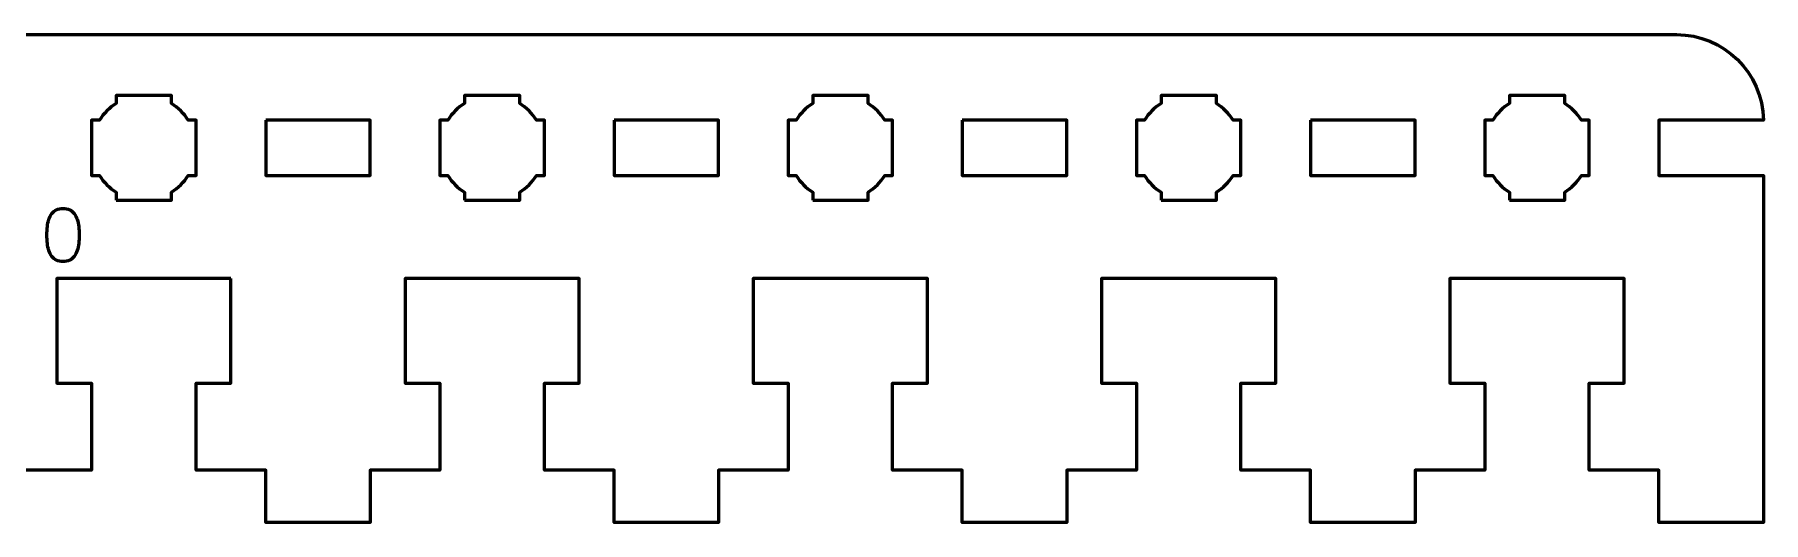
# Model space of a CAD drawing. Header units: centimetres. Extents: x -20.8 to -0.2, y -16.2 to -13.4.
# Drawn here: x -10.13 to -0.2, y -16.25 to -13.45 of the extents above; entities that cross this region are included whole.
import ezdxf

# ---------------------------------------------------------------- set-up
doc = ezdxf.new("R2010")
doc.units = ezdxf.units.CM
doc.header["$MEASUREMENT"] = 0
doc.layers.add('Layer 1', color=7, linetype='Continuous')

msp = doc.modelspace()

# ---------------------------------------------------------------- linework, layer by layer
at = {"layer": 'Layer 1', "lineweight": 53}
for points, knots in [([(-9, -14.85), (-9, -14.85), (-9, -15.44999), (-9, -15.44999), (-9, -15.44999), (-9, -15.44999), (-9.2, -15.45), (-9.2, -15.45), (-9.2, -15.45), (-9.2, -15.45), (-9.2, -15.95), (-9.2, -15.95), (-9.2, -15.95), (-9.2, -15.95), (-8.8, -15.95), (-8.8, -15.95), (-8.8, -15.95), (-8.8, -15.95), (-8.8, -16.25), (-8.8, -16.25), (-8.8, -16.25), (-8.8, -16.25), (-8.2, -16.25), (-8.2, -16.25), (-8.2, -16.25), (-8.2, -16.25), (-8.2, -15.95), (-8.2, -15.95), (-8.2, -15.95), (-8.2, -15.95), (-7.8, -15.95001), (-7.8, -15.95001), (-7.8, -15.95001), (-7.8, -15.95001), (-7.8, -15.45), (-7.8, -15.45), (-7.8, -15.45), (-7.8, -15.45), (-8, -15.44999), (-8, -15.44999), (-8, -15.44999), (-8, -15.44999), (-8, -14.85), (-8, -14.85), (-8, -14.85), (-7.61667, -14.85), (-7.38333, -14.85), (-7, -14.85), (-7, -14.85), (-7, -14.85), (-7, -15.44999), (-7, -15.44999), (-7, -15.44999), (-7, -15.44999), (-7.2, -15.45), (-7.2, -15.45), (-7.2, -15.45), (-7.2, -15.45), (-7.2, -15.95), (-7.2, -15.95), (-7.2, -15.95), (-7.2, -15.95), (-6.8, -15.95), (-6.8, -15.95), (-6.8, -15.95), (-6.8, -15.95), (-6.8, -16.25), (-6.8, -16.25), (-6.8, -16.25), (-6.8, -16.25), (-6.2, -16.25), (-6.2, -16.25), (-6.2, -16.25), (-6.2, -16.25), (-6.2, -15.95), (-6.2, -15.95), (-6.2, -15.95), (-6.2, -15.95), (-5.8, -15.95001), (-5.8, -15.95001), (-5.8, -15.95001), (-5.8, -15.95001), (-5.8, -15.45), (-5.8, -15.45), (-5.8, -15.45), (-5.8, -15.45), (-6, -15.44999), (-6, -15.44999), (-6, -15.44999), (-6, -15.44999), (-6, -14.85), (-6, -14.85), (-6, -14.85), (-5.61667, -14.85), (-5.38333, -14.85), (-5, -14.85), (-5, -14.85), (-5, -14.85), (-5, -15.44999), (-5, -15.44999), (-5, -15.44999), (-5, -15.44999), (-5.2, -15.45), (-5.2, -15.45), (-5.2, -15.45), (-5.2, -15.45), (-5.2, -15.95), (-5.2, -15.95), (-5.2, -15.95), (-5.2, -15.95), (-4.8, -15.95), (-4.8, -15.95), (-4.8, -15.95), (-4.8, -15.95), (-4.8, -16.25), (-4.8, -16.25), (-4.8, -16.25), (-4.8, -16.25), (-4.2, -16.25), (-4.2, -16.25), (-4.2, -16.25), (-4.2, -16.25), (-4.2, -15.95), (-4.2, -15.95), (-4.2, -15.95), (-4.2, -15.95), (-3.8, -15.95001), (-3.8, -15.95001), (-3.8, -15.95001), (-3.8, -15.95001), (-3.8, -15.45), (-3.8, -15.45), (-3.8, -15.45), (-3.8, -15.45), (-4, -15.44999), (-4, -15.44999), (-4, -15.44999), (-4, -15.44999), (-4, -14.85), (-4, -14.85), (-4, -14.85), (-3.61667, -14.85), (-3.38333, -14.85), (-3, -14.85), (-3, -14.85), (-3, -14.85), (-3, -15.44999), (-3, -15.44999), (-3, -15.44999), (-3, -15.44999), (-3.2, -15.45), (-3.2, -15.45), (-3.2, -15.45), (-3.2, -15.45), (-3.2, -15.95), (-3.2, -15.95), (-3.2, -15.95), (-3.2, -15.95), (-2.8, -15.95), (-2.8, -15.95), (-2.8, -15.95), (-2.8, -15.95), (-2.8, -16.25), (-2.8, -16.25), (-2.8, -16.25), (-2.8, -16.25), (-2.2, -16.25), (-2.2, -16.25), (-2.2, -16.25), (-2.2, -16.25), (-2.2, -15.95), (-2.2, -15.95), (-2.2, -15.95), (-2.2, -15.95), (-1.8, -15.95001), (-1.8, -15.95001), (-1.8, -15.95001), (-1.8, -15.95001), (-1.8, -15.45), (-1.8, -15.45), (-1.8, -15.45), (-1.8, -15.45), (-2, -15.44999), (-2, -15.44999), (-2, -15.44999), (-2, -15.44999), (-2, -14.85), (-2, -14.85), (-2, -14.85), (-1.61667, -14.85), (-1.38333, -14.85), (-1, -14.85), (-1, -14.85), (-1, -14.85), (-1, -15.44999), (-1, -15.44999), (-1, -15.44999), (-1, -15.44999), (-1.2, -15.45), (-1.2, -15.45), (-1.2, -15.45), (-1.2, -15.45), (-1.2, -15.95), (-1.2, -15.95), (-1.2, -15.95), (-1.2, -15.95), (-0.8, -15.95), (-0.8, -15.95), (-0.8, -15.95), (-0.8, -15.95), (-0.8, -16.25), (-0.8, -16.25), (-0.8, -16.25), (-0.8, -16.25), (-0.2, -16.25), (-0.2, -16.25), (-0.2, -16.25), (-0.2, -15.58626), (-0.2, -14.9225), (-0.2, -14.25874), (-0.2, -14.25874), (-0.2, -14.25874), (-0.8, -14.25874), (-0.8, -14.25874), (-0.8, -14.25874), (-0.8, -14.25874), (-0.8, -13.94125), (-0.8, -13.94125), (-0.8, -13.94125), (-0.8, -13.94125), (-0.2, -13.94125), (-0.2, -13.94125), (-0.2, -13.94125), (-0.20467, -13.6692), (-0.42673, -13.45), (-0.69989, -13.45), (-0.69989, -13.45), (-0.69989, -13.45), (-20.30011, -13.45), (-20.30011, -13.45), (-20.30011, -13.45), (-20.57327, -13.45), (-20.79533, -13.6692), (-20.8, -13.94125), (-20.8, -13.94125), (-20.8, -13.94125), (-20.2, -13.94125), (-20.2, -13.94125), (-20.2, -13.94125), (-20.2, -13.94125), (-20.2, -14.25875), (-20.2, -14.25875), (-20.2, -14.25875), (-20.2, -14.25875), (-20.8, -14.25875), (-20.8, -14.25875), (-20.8, -14.25875), (-20.8, -14.25875), (-20.8, -16.25), (-20.8, -16.25), (-20.8, -16.25), (-20.8, -16.25), (-20.2, -16.25), (-20.2, -16.25), (-20.2, -16.25), (-20.2, -16.25), (-20.2, -15.95), (-20.2, -15.95), (-20.2, -15.95), (-20.2, -15.95), (-19.8, -15.95001), (-19.8, -15.95001), (-19.8, -15.95001), (-19.8, -15.95001), (-19.8, -15.45), (-19.8, -15.45), (-19.8, -15.45), (-19.8, -15.45), (-20, -15.44999), (-20, -15.44999), (-20, -15.44999), (-20, -15.44999), (-20, -14.85), (-20, -14.85), (-20, -14.85), (-19.61667, -14.85), (-19.38333, -14.85), (-19, -14.85), (-19, -14.85), (-19, -14.85), (-19, -15.44999), (-19, -15.44999), (-19, -15.44999), (-19, -15.44999), (-19.2, -15.45), (-19.2, -15.45), (-19.2, -15.45), (-19.2, -15.45), (-19.2, -15.95), (-19.2, -15.95), (-19.2, -15.95), (-19.2, -15.95), (-18.8, -15.95), (-18.8, -15.95), (-18.8, -15.95), (-18.8, -15.95), (-18.8, -16.25), (-18.8, -16.25), (-18.8, -16.25), (-18.8, -16.25), (-18.2, -16.25), (-18.2, -16.25), (-18.2, -16.25), (-18.2, -16.25), (-18.2, -15.95), (-18.2, -15.95), (-18.2, -15.95), (-18.2, -15.95), (-17.8, -15.95001), (-17.8, -15.95001), (-17.8, -15.95001), (-17.8, -15.95001), (-17.8, -15.45), (-17.8, -15.45), (-17.8, -15.45), (-17.8, -15.45), (-18, -15.44999), (-18, -15.44999), (-18, -15.44999), (-18, -15.44999), (-18, -14.85), (-18, -14.85), (-18, -14.85), (-17.61667, -14.85), (-17.38333, -14.85), (-17, -14.85), (-17, -14.85), (-17, -14.85), (-17, -15.44999), (-17, -15.44999), (-17, -15.44999), (-17, -15.44999), (-17.2, -15.45), (-17.2, -15.45), (-17.2, -15.45), (-17.2, -15.45), (-17.2, -15.95), (-17.2, -15.95), (-17.2, -15.95), (-17.2, -15.95), (-16.8, -15.95), (-16.8, -15.95), (-16.8, -15.95), (-16.8, -15.95), (-16.8, -16.25), (-16.8, -16.25), (-16.8, -16.25), (-16.8, -16.25), (-16.2, -16.25), (-16.2, -16.25), (-16.2, -16.25), (-16.2, -16.25), (-16.2, -15.95), (-16.2, -15.95), (-16.2, -15.95), (-16.2, -15.95), (-15.8, -15.95001), (-15.8, -15.95001), (-15.8, -15.95001), (-15.8, -15.95001), (-15.8, -15.45), (-15.8, -15.45), (-15.8, -15.45), (-15.8, -15.45), (-16, -15.44999), (-16, -15.44999), (-16, -15.44999), (-16, -15.44999), (-16, -14.85), (-16, -14.85), (-16, -14.85), (-15.61667, -14.85), (-15.38333, -14.85), (-15, -14.85), (-15, -14.85), (-15, -14.85), (-15, -15.44999), (-15, -15.44999), (-15, -15.44999), (-15, -15.44999), (-15.2, -15.45), (-15.2, -15.45), (-15.2, -15.45), (-15.2, -15.45), (-15.2, -15.95), (-15.2, -15.95), (-15.2, -15.95), (-15.2, -15.95), (-14.8, -15.95), (-14.8, -15.95), (-14.8, -15.95), (-14.8, -15.95), (-14.8, -16.25), (-14.8, -16.25), (-14.8, -16.25), (-14.8, -16.25), (-14.2, -16.25), (-14.2, -16.25), (-14.2, -16.25), (-14.2, -16.25), (-14.2, -15.95), (-14.2, -15.95), (-14.2, -15.95), (-14.2, -15.95), (-13.8, -15.95001), (-13.8, -15.95001), (-13.8, -15.95001), (-13.8, -15.95001), (-13.8, -15.45), (-13.8, -15.45), (-13.8, -15.45), (-13.8, -15.45), (-14, -15.44999), (-14, -15.44999), (-14, -15.44999), (-14, -15.44999), (-14, -14.85), (-14, -14.85), (-14, -14.85), (-13.61667, -14.85), (-13.38333, -14.85), (-13, -14.85), (-13, -14.85), (-13, -14.85), (-13, -15.44999), (-13, -15.44999), (-13, -15.44999), (-13, -15.44999), (-13.2, -15.45), (-13.2, -15.45), (-13.2, -15.45), (-13.2, -15.45), (-13.2, -15.95), (-13.2, -15.95), (-13.2, -15.95), (-13.2, -15.95), (-12.8, -15.95), (-12.8, -15.95), (-12.8, -15.95), (-12.8, -15.95), (-12.8, -16.25), (-12.8, -16.25), (-12.8, -16.25), (-12.8, -16.25), (-12.2, -16.25), (-12.2, -16.25), (-12.2, -16.25), (-12.2, -16.25), (-12.2, -15.95), (-12.2, -15.95), (-12.2, -15.95), (-12.2, -15.95), (-11.8, -15.95001), (-11.8, -15.95001), (-11.8, -15.95001), (-11.8, -15.95001), (-11.8, -15.45), (-11.8, -15.45), (-11.8, -15.45), (-11.8, -15.45), (-12, -15.44999), (-12, -15.44999), (-12, -15.44999), (-12, -15.44999), (-12, -14.85), (-12, -14.85), (-12, -14.85), (-11.61667, -14.85), (-11.38333, -14.85), (-11, -14.85), (-11, -14.85), (-11, -14.85), (-11, -15.44999), (-11, -15.44999), (-11, -15.44999), (-11, -15.44999), (-11.2, -15.45), (-11.2, -15.45), (-11.2, -15.45), (-11.2, -15.45), (-11.2, -15.95), (-11.2, -15.95), (-11.2, -15.95), (-11.2, -15.95), (-10.8, -15.95), (-10.8, -15.95), (-10.8, -15.95), (-10.8, -15.95), (-10.8, -16.25), (-10.8, -16.25), (-10.8, -16.25), (-10.8, -16.25), (-10.2, -16.25), (-10.2, -16.25), (-10.2, -16.25), (-10.2, -16.25), (-10.2, -15.95), (-10.2, -15.95), (-10.2, -15.95), (-10.2, -15.95), (-9.8, -15.95001), (-9.8, -15.95001), (-9.8, -15.95001), (-9.8, -15.95001), (-9.8, -15.45), (-9.8, -15.45), (-9.8, -15.45), (-9.8, -15.45), (-10, -15.44999), (-10, -15.44999), (-10, -15.44999), (-10, -15.44999), (-10, -14.85), (-10, -14.85), (-10, -14.85), (-9.61667, -14.85), (-9.38333, -14.85), (-9, -14.85)], [0, 0, 0, 0, 0.0075758, 0.0075758, 0.0075758, 0.0075758, 0.0151515, 0.0151515, 0.0151515, 0.0151515, 0.0227273, 0.0227273, 0.0227273, 0.0227273, 0.030303, 0.030303, 0.030303, 0.030303, 0.0378788, 0.0378788, 0.0378788, 0.0378788, 0.0454545, 0.0454545, 0.0454545, 0.0454545, 0.0530303, 0.0530303, 0.0530303, 0.0530303, 0.0606061, 0.0606061, 0.0606061, 0.0606061, 0.0681818, 0.0681818, 0.0681818, 0.0681818, 0.0757576, 0.0757576, 0.0757576, 0.0757576, 0.0833333, 0.0833333, 0.0833333, 0.0833333, 0.0909091, 0.0909091, 0.0909091, 0.0909091, 0.0984848, 0.0984848, 0.0984848, 0.0984848, 0.1060606, 0.1060606, 0.1060606, 0.1060606, 0.1136364, 0.1136364, 0.1136364, 0.1136364, 0.1212121, 0.1212121, 0.1212121, 0.1212121, 0.1287879, 0.1287879, 0.1287879, 0.1287879, 0.1363636, 0.1363636, 0.1363636, 0.1363636, 0.1439394, 0.1439394, 0.1439394, 0.1439394, 0.1515152, 0.1515152, 0.1515152, 0.1515152, 0.1590909, 0.1590909, 0.1590909, 0.1590909, 0.1666667, 0.1666667, 0.1666667, 0.1666667, 0.1742424, 0.1742424, 0.1742424, 0.1742424, 0.1818182, 0.1818182, 0.1818182, 0.1818182, 0.1893939, 0.1893939, 0.1893939, 0.1893939, 0.1969697, 0.1969697, 0.1969697, 0.1969697, 0.2045455, 0.2045455, 0.2045455, 0.2045455, 0.2121212, 0.2121212, 0.2121212, 0.2121212, 0.219697, 0.219697, 0.219697, 0.219697, 0.2272727, 0.2272727, 0.2272727, 0.2272727, 0.2348485, 0.2348485, 0.2348485, 0.2348485, 0.2424242, 0.2424242, 0.2424242, 0.2424242, 0.25, 0.25, 0.25, 0.25, 0.2575758, 0.2575758, 0.2575758, 0.2575758, 0.2651515, 0.2651515, 0.2651515, 0.2651515, 0.2727273, 0.2727273, 0.2727273, 0.2727273, 0.280303, 0.280303, 0.280303, 0.280303, 0.2878788, 0.2878788, 0.2878788, 0.2878788, 0.2954545, 0.2954545, 0.2954545, 0.2954545, 0.3030303, 0.3030303, 0.3030303, 0.3030303, 0.3106061, 0.3106061, 0.3106061, 0.3106061, 0.3181818, 0.3181818, 0.3181818, 0.3181818, 0.3257576, 0.3257576, 0.3257576, 0.3257576, 0.3333333, 0.3333333, 0.3333333, 0.3333333, 0.3409091, 0.3409091, 0.3409091, 0.3409091, 0.3484848, 0.3484848, 0.3484848, 0.3484848, 0.3560606, 0.3560606, 0.3560606, 0.3560606, 0.3636364, 0.3636364, 0.3636364, 0.3636364, 0.3712121, 0.3712121, 0.3712121, 0.3712121, 0.3787879, 0.3787879, 0.3787879, 0.3787879, 0.3863636, 0.3863636, 0.3863636, 0.3863636, 0.3939394, 0.3939394, 0.3939394, 0.3939394, 0.4015152, 0.4015152, 0.4015152, 0.4015152, 0.4090909, 0.4090909, 0.4090909, 0.4090909, 0.4166667, 0.4166667, 0.4166667, 0.4166667, 0.4242424, 0.4242424, 0.4242424, 0.4242424, 0.4318182, 0.4318182, 0.4318182, 0.4318182, 0.4393939, 0.4393939, 0.4393939, 0.4393939, 0.4469697, 0.4469697, 0.4469697, 0.4469697, 0.4545455, 0.4545455, 0.4545455, 0.4545455, 0.4621212, 0.4621212, 0.4621212, 0.4621212, 0.469697, 0.469697, 0.469697, 0.469697, 0.4772727, 0.4772727, 0.4772727, 0.4772727, 0.4848485, 0.4848485, 0.4848485, 0.4848485, 0.4924242, 0.4924242, 0.4924242, 0.4924242, 0.5, 0.5, 0.5, 0.5, 0.5075758, 0.5075758, 0.5075758, 0.5075758, 0.5151515, 0.5151515, 0.5151515, 0.5151515, 0.5227273, 0.5227273, 0.5227273, 0.5227273, 0.530303, 0.530303, 0.530303, 0.530303, 0.5378788, 0.5378788, 0.5378788, 0.5378788, 0.5454545, 0.5454545, 0.5454545, 0.5454545, 0.5530303, 0.5530303, 0.5530303, 0.5530303, 0.5606061, 0.5606061, 0.5606061, 0.5606061, 0.5681818, 0.5681818, 0.5681818, 0.5681818, 0.5757576, 0.5757576, 0.5757576, 0.5757576, 0.5833333, 0.5833333, 0.5833333, 0.5833333, 0.5909091, 0.5909091, 0.5909091, 0.5909091, 0.5984848, 0.5984848, 0.5984848, 0.5984848, 0.6060606, 0.6060606, 0.6060606, 0.6060606, 0.6136364, 0.6136364, 0.6136364, 0.6136364, 0.6212121, 0.6212121, 0.6212121, 0.6212121, 0.6287879, 0.6287879, 0.6287879, 0.6287879, 0.6363636, 0.6363636, 0.6363636, 0.6363636, 0.6439394, 0.6439394, 0.6439394, 0.6439394, 0.6515152, 0.6515152, 0.6515152, 0.6515152, 0.6590909, 0.6590909, 0.6590909, 0.6590909, 0.6666667, 0.6666667, 0.6666667, 0.6666667, 0.6742424, 0.6742424, 0.6742424, 0.6742424, 0.6818182, 0.6818182, 0.6818182, 0.6818182, 0.6893939, 0.6893939, 0.6893939, 0.6893939, 0.6969697, 0.6969697, 0.6969697, 0.6969697, 0.7045455, 0.7045455, 0.7045455, 0.7045455, 0.7121212, 0.7121212, 0.7121212, 0.7121212, 0.719697, 0.719697, 0.719697, 0.719697, 0.7272727, 0.7272727, 0.7272727, 0.7272727, 0.7348485, 0.7348485, 0.7348485, 0.7348485, 0.7424242, 0.7424242, 0.7424242, 0.7424242, 0.75, 0.75, 0.75, 0.75, 0.7575758, 0.7575758, 0.7575758, 0.7575758, 0.7651515, 0.7651515, 0.7651515, 0.7651515, 0.7727273, 0.7727273, 0.7727273, 0.7727273, 0.780303, 0.780303, 0.780303, 0.780303, 0.7878788, 0.7878788, 0.7878788, 0.7878788, 0.7954545, 0.7954545, 0.7954545, 0.7954545, 0.8030303, 0.8030303, 0.8030303, 0.8030303, 0.8106061, 0.8106061, 0.8106061, 0.8106061, 0.8181818, 0.8181818, 0.8181818, 0.8181818, 0.8257576, 0.8257576, 0.8257576, 0.8257576, 0.8333333, 0.8333333, 0.8333333, 0.8333333, 0.8409091, 0.8409091, 0.8409091, 0.8409091, 0.8484848, 0.8484848, 0.8484848, 0.8484848, 0.8560606, 0.8560606, 0.8560606, 0.8560606, 0.8636364, 0.8636364, 0.8636364, 0.8636364, 0.8712121, 0.8712121, 0.8712121, 0.8712121, 0.8787879, 0.8787879, 0.8787879, 0.8787879, 0.8863636, 0.8863636, 0.8863636, 0.8863636, 0.8939394, 0.8939394, 0.8939394, 0.8939394, 0.9015152, 0.9015152, 0.9015152, 0.9015152, 0.9090909, 0.9090909, 0.9090909, 0.9090909, 0.9166667, 0.9166667, 0.9166667, 0.9166667, 0.9242424, 0.9242424, 0.9242424, 0.9242424, 0.9318182, 0.9318182, 0.9318182, 0.9318182, 0.9393939, 0.9393939, 0.9393939, 0.9393939, 0.9469697, 0.9469697, 0.9469697, 0.9469697, 0.9545455, 0.9545455, 0.9545455, 0.9545455, 0.9621212, 0.9621212, 0.9621212, 0.9621212, 0.969697, 0.969697, 0.969697, 0.969697, 0.9772727, 0.9772727, 0.9772727, 0.9772727, 0.9848485, 0.9848485, 0.9848485, 0.9848485, 0.9924242, 0.9924242, 0.9924242, 0.9924242, 1, 1, 1, 1]), ([(-9.65875, -14.4), (-9.65875, -14.4), (-9.65875, -14.35456), (-9.65875, -14.35456), (-9.65875, -14.35456), (-9.69751, -14.33033), (-9.73033, -14.2975), (-9.75456, -14.25875), (-9.75456, -14.25875), (-9.75456, -14.25875), (-9.8, -14.25875), (-9.8, -14.25875), (-9.8, -14.25875), (-9.8, -14.25875), (-9.8, -14.1), (-9.8, -14.1), (-9.8, -14.1), (-9.8, -14.1), (-9.8, -13.94125), (-9.8, -13.94125), (-9.8, -13.94125), (-9.8, -13.94125), (-9.75456, -13.94125), (-9.75456, -13.94125), (-9.75456, -13.94125), (-9.73033, -13.9025), (-9.69751, -13.86967), (-9.65875, -13.84544), (-9.65875, -13.84544), (-9.65875, -13.84544), (-9.65875, -13.8), (-9.65875, -13.8), (-9.65875, -13.8), (-9.65875, -13.8), (-9.5, -13.8), (-9.5, -13.8), (-9.5, -13.8), (-9.5, -13.8), (-9.34125, -13.8), (-9.34125, -13.8), (-9.34125, -13.8), (-9.34125, -13.8), (-9.34125, -13.84544), (-9.34125, -13.84544), (-9.34125, -13.84544), (-9.30249, -13.86967), (-9.26967, -13.9025), (-9.24544, -13.94125), (-9.24544, -13.94125), (-9.24544, -13.94125), (-9.2, -13.94125), (-9.2, -13.94125), (-9.2, -13.94125), (-9.2, -13.94125), (-9.2, -14.1), (-9.2, -14.1), (-9.2, -14.1), (-9.2, -14.1), (-9.2, -14.25875), (-9.2, -14.25875), (-9.2, -14.25875), (-9.2, -14.25875), (-9.24544, -14.25875), (-9.24544, -14.25875), (-9.24544, -14.25875), (-9.26967, -14.2975), (-9.30249, -14.33033), (-9.34125, -14.35456), (-9.34125, -14.35456), (-9.34125, -14.35456), (-9.34125, -14.4), (-9.34125, -14.4), (-9.34125, -14.4), (-9.34125, -14.4), (-9.5, -14.4), (-9.5, -14.4), (-9.5, -14.4), (-9.5, -14.4), (-9.65875, -14.4), (-9.65875, -14.4)], [0, 0, 0, 0, 0.05, 0.05, 0.05, 0.05, 0.1, 0.1, 0.1, 0.1, 0.15, 0.15, 0.15, 0.15, 0.2, 0.2, 0.2, 0.2, 0.25, 0.25, 0.25, 0.25, 0.3, 0.3, 0.3, 0.3, 0.35, 0.35, 0.35, 0.35, 0.4, 0.4, 0.4, 0.4, 0.45, 0.45, 0.45, 0.45, 0.5, 0.5, 0.5, 0.5, 0.55, 0.55, 0.55, 0.55, 0.6, 0.6, 0.6, 0.6, 0.65, 0.65, 0.65, 0.65, 0.7, 0.7, 0.7, 0.7, 0.75, 0.75, 0.75, 0.75, 0.8, 0.8, 0.8, 0.8, 0.85, 0.85, 0.85, 0.85, 0.9, 0.9, 0.9, 0.9, 0.95, 0.95, 0.95, 0.95, 1, 1, 1, 1]), ([(-7.65875, -14.4), (-7.65875, -14.4), (-7.65875, -14.35456), (-7.65875, -14.35456), (-7.65875, -14.35456), (-7.69751, -14.33033), (-7.73033, -14.2975), (-7.75456, -14.25875), (-7.75456, -14.25875), (-7.75456, -14.25875), (-7.8, -14.25875), (-7.8, -14.25875), (-7.8, -14.25875), (-7.8, -14.25875), (-7.8, -14.1), (-7.8, -14.1), (-7.8, -14.1), (-7.8, -14.1), (-7.8, -13.94125), (-7.8, -13.94125), (-7.8, -13.94125), (-7.8, -13.94125), (-7.75456, -13.94125), (-7.75456, -13.94125), (-7.75456, -13.94125), (-7.73033, -13.9025), (-7.69751, -13.86967), (-7.65875, -13.84544), (-7.65875, -13.84544), (-7.65875, -13.84544), (-7.65875, -13.8), (-7.65875, -13.8), (-7.65875, -13.8), (-7.65875, -13.8), (-7.5, -13.8), (-7.5, -13.8), (-7.5, -13.8), (-7.5, -13.8), (-7.34125, -13.8), (-7.34125, -13.8), (-7.34125, -13.8), (-7.34125, -13.8), (-7.34125, -13.84544), (-7.34125, -13.84544), (-7.34125, -13.84544), (-7.30249, -13.86967), (-7.26967, -13.9025), (-7.24544, -13.94125), (-7.24544, -13.94125), (-7.24544, -13.94125), (-7.2, -13.94125), (-7.2, -13.94125), (-7.2, -13.94125), (-7.2, -13.94125), (-7.2, -14.1), (-7.2, -14.1), (-7.2, -14.1), (-7.2, -14.1), (-7.2, -14.25875), (-7.2, -14.25875), (-7.2, -14.25875), (-7.2, -14.25875), (-7.24544, -14.25875), (-7.24544, -14.25875), (-7.24544, -14.25875), (-7.26967, -14.2975), (-7.30249, -14.33033), (-7.34125, -14.35456), (-7.34125, -14.35456), (-7.34125, -14.35456), (-7.34125, -14.4), (-7.34125, -14.4), (-7.34125, -14.4), (-7.34125, -14.4), (-7.5, -14.4), (-7.5, -14.4), (-7.5, -14.4), (-7.5, -14.4), (-7.65875, -14.4), (-7.65875, -14.4)], [0, 0, 0, 0, 0.05, 0.05, 0.05, 0.05, 0.1, 0.1, 0.1, 0.1, 0.15, 0.15, 0.15, 0.15, 0.2, 0.2, 0.2, 0.2, 0.25, 0.25, 0.25, 0.25, 0.3, 0.3, 0.3, 0.3, 0.35, 0.35, 0.35, 0.35, 0.4, 0.4, 0.4, 0.4, 0.45, 0.45, 0.45, 0.45, 0.5, 0.5, 0.5, 0.5, 0.55, 0.55, 0.55, 0.55, 0.6, 0.6, 0.6, 0.6, 0.65, 0.65, 0.65, 0.65, 0.7, 0.7, 0.7, 0.7, 0.75, 0.75, 0.75, 0.75, 0.8, 0.8, 0.8, 0.8, 0.85, 0.85, 0.85, 0.85, 0.9, 0.9, 0.9, 0.9, 0.95, 0.95, 0.95, 0.95, 1, 1, 1, 1]), ([(-5.65875, -14.4), (-5.65875, -14.4), (-5.65875, -14.35456), (-5.65875, -14.35456), (-5.65875, -14.35456), (-5.69751, -14.33033), (-5.73033, -14.2975), (-5.75456, -14.25875), (-5.75456, -14.25875), (-5.75456, -14.25875), (-5.8, -14.25875), (-5.8, -14.25875), (-5.8, -14.25875), (-5.8, -14.25875), (-5.8, -14.1), (-5.8, -14.1), (-5.8, -14.1), (-5.8, -14.1), (-5.8, -13.94125), (-5.8, -13.94125), (-5.8, -13.94125), (-5.8, -13.94125), (-5.75456, -13.94125), (-5.75456, -13.94125), (-5.75456, -13.94125), (-5.73033, -13.9025), (-5.69751, -13.86967), (-5.65875, -13.84544), (-5.65875, -13.84544), (-5.65875, -13.84544), (-5.65875, -13.8), (-5.65875, -13.8), (-5.65875, -13.8), (-5.65875, -13.8), (-5.5, -13.8), (-5.5, -13.8), (-5.5, -13.8), (-5.5, -13.8), (-5.34125, -13.8), (-5.34125, -13.8), (-5.34125, -13.8), (-5.34125, -13.8), (-5.34125, -13.84544), (-5.34125, -13.84544), (-5.34125, -13.84544), (-5.30249, -13.86967), (-5.26967, -13.9025), (-5.24544, -13.94125), (-5.24544, -13.94125), (-5.24544, -13.94125), (-5.2, -13.94125), (-5.2, -13.94125), (-5.2, -13.94125), (-5.2, -13.94125), (-5.2, -14.1), (-5.2, -14.1), (-5.2, -14.1), (-5.2, -14.1), (-5.2, -14.25875), (-5.2, -14.25875), (-5.2, -14.25875), (-5.2, -14.25875), (-5.24544, -14.25875), (-5.24544, -14.25875), (-5.24544, -14.25875), (-5.26967, -14.2975), (-5.30249, -14.33033), (-5.34125, -14.35456), (-5.34125, -14.35456), (-5.34125, -14.35456), (-5.34125, -14.4), (-5.34125, -14.4), (-5.34125, -14.4), (-5.34125, -14.4), (-5.5, -14.4), (-5.5, -14.4), (-5.5, -14.4), (-5.5, -14.4), (-5.65875, -14.4), (-5.65875, -14.4)], [0, 0, 0, 0, 0.05, 0.05, 0.05, 0.05, 0.1, 0.1, 0.1, 0.1, 0.15, 0.15, 0.15, 0.15, 0.2, 0.2, 0.2, 0.2, 0.25, 0.25, 0.25, 0.25, 0.3, 0.3, 0.3, 0.3, 0.35, 0.35, 0.35, 0.35, 0.4, 0.4, 0.4, 0.4, 0.45, 0.45, 0.45, 0.45, 0.5, 0.5, 0.5, 0.5, 0.55, 0.55, 0.55, 0.55, 0.6, 0.6, 0.6, 0.6, 0.65, 0.65, 0.65, 0.65, 0.7, 0.7, 0.7, 0.7, 0.75, 0.75, 0.75, 0.75, 0.8, 0.8, 0.8, 0.8, 0.85, 0.85, 0.85, 0.85, 0.9, 0.9, 0.9, 0.9, 0.95, 0.95, 0.95, 0.95, 1, 1, 1, 1]), ([(-3.65875, -14.4), (-3.65875, -14.4), (-3.65875, -14.35456), (-3.65875, -14.35456), (-3.65875, -14.35456), (-3.69751, -14.33033), (-3.73033, -14.2975), (-3.75456, -14.25875), (-3.75456, -14.25875), (-3.75456, -14.25875), (-3.8, -14.25875), (-3.8, -14.25875), (-3.8, -14.25875), (-3.8, -14.25875), (-3.8, -14.1), (-3.8, -14.1), (-3.8, -14.1), (-3.8, -14.1), (-3.8, -13.94125), (-3.8, -13.94125), (-3.8, -13.94125), (-3.8, -13.94125), (-3.75456, -13.94125), (-3.75456, -13.94125), (-3.75456, -13.94125), (-3.73033, -13.9025), (-3.69751, -13.86967), (-3.65875, -13.84544), (-3.65875, -13.84544), (-3.65875, -13.84544), (-3.65875, -13.8), (-3.65875, -13.8), (-3.65875, -13.8), (-3.65875, -13.8), (-3.5, -13.8), (-3.5, -13.8), (-3.5, -13.8), (-3.5, -13.8), (-3.34125, -13.8), (-3.34125, -13.8), (-3.34125, -13.8), (-3.34125, -13.8), (-3.34125, -13.84544), (-3.34125, -13.84544), (-3.34125, -13.84544), (-3.30249, -13.86967), (-3.26967, -13.9025), (-3.24544, -13.94125), (-3.24544, -13.94125), (-3.24544, -13.94125), (-3.2, -13.94125), (-3.2, -13.94125), (-3.2, -13.94125), (-3.2, -13.94125), (-3.2, -14.1), (-3.2, -14.1), (-3.2, -14.1), (-3.2, -14.1), (-3.2, -14.25875), (-3.2, -14.25875), (-3.2, -14.25875), (-3.2, -14.25875), (-3.24544, -14.25875), (-3.24544, -14.25875), (-3.24544, -14.25875), (-3.26967, -14.2975), (-3.30249, -14.33033), (-3.34125, -14.35456), (-3.34125, -14.35456), (-3.34125, -14.35456), (-3.34125, -14.4), (-3.34125, -14.4), (-3.34125, -14.4), (-3.34125, -14.4), (-3.5, -14.4), (-3.5, -14.4), (-3.5, -14.4), (-3.5, -14.4), (-3.65875, -14.4), (-3.65875, -14.4)], [0, 0, 0, 0, 0.05, 0.05, 0.05, 0.05, 0.1, 0.1, 0.1, 0.1, 0.15, 0.15, 0.15, 0.15, 0.2, 0.2, 0.2, 0.2, 0.25, 0.25, 0.25, 0.25, 0.3, 0.3, 0.3, 0.3, 0.35, 0.35, 0.35, 0.35, 0.4, 0.4, 0.4, 0.4, 0.45, 0.45, 0.45, 0.45, 0.5, 0.5, 0.5, 0.5, 0.55, 0.55, 0.55, 0.55, 0.6, 0.6, 0.6, 0.6, 0.65, 0.65, 0.65, 0.65, 0.7, 0.7, 0.7, 0.7, 0.75, 0.75, 0.75, 0.75, 0.8, 0.8, 0.8, 0.8, 0.85, 0.85, 0.85, 0.85, 0.9, 0.9, 0.9, 0.9, 0.95, 0.95, 0.95, 0.95, 1, 1, 1, 1]), ([(-1.65875, -14.4), (-1.65875, -14.4), (-1.65875, -14.35456), (-1.65875, -14.35456), (-1.65875, -14.35456), (-1.69751, -14.33033), (-1.73033, -14.2975), (-1.75456, -14.25875), (-1.75456, -14.25875), (-1.75456, -14.25875), (-1.8, -14.25875), (-1.8, -14.25875), (-1.8, -14.25875), (-1.8, -14.25875), (-1.8, -14.1), (-1.8, -14.1), (-1.8, -14.1), (-1.8, -14.1), (-1.8, -13.94125), (-1.8, -13.94125), (-1.8, -13.94125), (-1.8, -13.94125), (-1.75456, -13.94125), (-1.75456, -13.94125), (-1.75456, -13.94125), (-1.73033, -13.9025), (-1.69751, -13.86967), (-1.65875, -13.84544), (-1.65875, -13.84544), (-1.65875, -13.84544), (-1.65875, -13.8), (-1.65875, -13.8), (-1.65875, -13.8), (-1.65875, -13.8), (-1.5, -13.8), (-1.5, -13.8), (-1.5, -13.8), (-1.5, -13.8), (-1.34125, -13.8), (-1.34125, -13.8), (-1.34125, -13.8), (-1.34125, -13.8), (-1.34125, -13.84544), (-1.34125, -13.84544), (-1.34125, -13.84544), (-1.30249, -13.86967), (-1.26967, -13.9025), (-1.24544, -13.94125), (-1.24544, -13.94125), (-1.24544, -13.94125), (-1.2, -13.94125), (-1.2, -13.94125), (-1.2, -13.94125), (-1.2, -13.94125), (-1.2, -14.1), (-1.2, -14.1), (-1.2, -14.1), (-1.2, -14.1), (-1.2, -14.25875), (-1.2, -14.25875), (-1.2, -14.25875), (-1.2, -14.25875), (-1.24544, -14.25875), (-1.24544, -14.25875), (-1.24544, -14.25875), (-1.26967, -14.2975), (-1.30249, -14.33033), (-1.34125, -14.35456), (-1.34125, -14.35456), (-1.34125, -14.35456), (-1.34125, -14.4), (-1.34125, -14.4), (-1.34125, -14.4), (-1.34125, -14.4), (-1.5, -14.4), (-1.5, -14.4), (-1.5, -14.4), (-1.5, -14.4), (-1.65875, -14.4), (-1.65875, -14.4)], [0, 0, 0, 0, 0.05, 0.05, 0.05, 0.05, 0.1, 0.1, 0.1, 0.1, 0.15, 0.15, 0.15, 0.15, 0.2, 0.2, 0.2, 0.2, 0.25, 0.25, 0.25, 0.25, 0.3, 0.3, 0.3, 0.3, 0.35, 0.35, 0.35, 0.35, 0.4, 0.4, 0.4, 0.4, 0.45, 0.45, 0.45, 0.45, 0.5, 0.5, 0.5, 0.5, 0.55, 0.55, 0.55, 0.55, 0.6, 0.6, 0.6, 0.6, 0.65, 0.65, 0.65, 0.65, 0.7, 0.7, 0.7, 0.7, 0.75, 0.75, 0.75, 0.75, 0.8, 0.8, 0.8, 0.8, 0.85, 0.85, 0.85, 0.85, 0.9, 0.9, 0.9, 0.9, 0.95, 0.95, 0.95, 0.95, 1, 1, 1, 1]), ([(-8.8, -13.94125), (-8.8, -13.94125), (-8.2, -13.94125), (-8.2, -13.94125), (-8.2, -13.94125), (-8.2, -13.94125), (-8.2, -14.25875), (-8.2, -14.25875), (-8.2, -14.25875), (-8.2, -14.25875), (-8.8, -14.25875), (-8.8, -14.25875), (-8.8, -14.25875), (-8.8, -14.25875), (-8.8, -13.94125), (-8.8, -13.94125)], [0, 0, 0, 0, 0.25, 0.25, 0.25, 0.25, 0.5, 0.5, 0.5, 0.5, 0.75, 0.75, 0.75, 0.75, 1, 1, 1, 1]), ([(-6.8, -13.94125), (-6.8, -13.94125), (-6.2, -13.94125), (-6.2, -13.94125), (-6.2, -13.94125), (-6.2, -13.94125), (-6.2, -14.25875), (-6.2, -14.25875), (-6.2, -14.25875), (-6.2, -14.25875), (-6.8, -14.25875), (-6.8, -14.25875), (-6.8, -14.25875), (-6.8, -14.25875), (-6.8, -13.94125), (-6.8, -13.94125)], [0, 0, 0, 0, 0.25, 0.25, 0.25, 0.25, 0.5, 0.5, 0.5, 0.5, 0.75, 0.75, 0.75, 0.75, 1, 1, 1, 1]), ([(-4.8, -13.94125), (-4.8, -13.94125), (-4.2, -13.94125), (-4.2, -13.94125), (-4.2, -13.94125), (-4.2, -13.94125), (-4.2, -14.25875), (-4.2, -14.25875), (-4.2, -14.25875), (-4.2, -14.25875), (-4.8, -14.25875), (-4.8, -14.25875), (-4.8, -14.25875), (-4.8, -14.25875), (-4.8, -13.94125), (-4.8, -13.94125)], [0, 0, 0, 0, 0.25, 0.25, 0.25, 0.25, 0.5, 0.5, 0.5, 0.5, 0.75, 0.75, 0.75, 0.75, 1, 1, 1, 1]), ([(-2.8, -13.94125), (-2.8, -13.94125), (-2.2, -13.94125), (-2.2, -13.94125), (-2.2, -13.94125), (-2.2, -13.94125), (-2.2, -14.25875), (-2.2, -14.25875), (-2.2, -14.25875), (-2.2, -14.25875), (-2.8, -14.25875), (-2.8, -14.25875), (-2.8, -14.25875), (-2.8, -14.25875), (-2.8, -13.94125), (-2.8, -13.94125)], [0, 0, 0, 0, 0.25, 0.25, 0.25, 0.25, 0.5, 0.5, 0.5, 0.5, 0.75, 0.75, 0.75, 0.75, 1, 1, 1, 1])]:
    msp.add_open_spline(points, degree=3, knots=knots, dxfattribs=at)
at = {"layer": 'Layer 1', "color": 5, "lineweight": 53}
msp.add_open_spline([(-9.96368, -14.75261), (-9.94887, -14.75254), (-9.9361, -14.74993), (-9.92544, -14.74485), (-9.92544, -14.74485), (-9.91486, -14.73977), (-9.90604, -14.7325), (-9.89899, -14.72326), (-9.89899, -14.72326), (-9.892, -14.71395), (-9.8865, -14.70294), (-9.88241, -14.69024), (-9.88241, -14.69024), (-9.87838, -14.67754), (-9.87549, -14.66364), (-9.87387, -14.6484), (-9.87387, -14.6484), (-9.87217, -14.63316), (-9.87133, -14.61714), (-9.8714, -14.60021), (-9.8714, -14.60021), (-9.87133, -14.58335), (-9.87217, -14.56733), (-9.87387, -14.55216), (-9.87387, -14.55216), (-9.87549, -14.53699), (-9.87838, -14.52302), (-9.88241, -14.51032), (-9.88241, -14.51032), (-9.8865, -14.49769), (-9.892, -14.48669), (-9.89899, -14.4773), (-9.89899, -14.4773), (-9.90604, -14.46799), (-9.91486, -14.46072), (-9.92544, -14.45564), (-9.92544, -14.45564), (-9.9361, -14.45049), (-9.94887, -14.44788), (-9.96368, -14.44781), (-9.96368, -14.44781), (-9.9785, -14.44788), (-9.99127, -14.45049), (-10.00193, -14.45564), (-10.00193, -14.45564), (-10.01251, -14.46072), (-10.02133, -14.46799), (-10.02838, -14.4773), (-10.02838, -14.4773), (-10.03537, -14.48669), (-10.04087, -14.49769), (-10.04496, -14.51032), (-10.04496, -14.51032), (-10.04899, -14.52302), (-10.05188, -14.53699), (-10.0535, -14.55216), (-10.0535, -14.55216), (-10.05519, -14.56733), (-10.05604, -14.58335), (-10.05597, -14.60021), (-10.05597, -14.60021), (-10.05604, -14.61714), (-10.05519, -14.63316), (-10.0535, -14.6484), (-10.0535, -14.6484), (-10.05188, -14.66364), (-10.04899, -14.67754), (-10.04496, -14.69024), (-10.04496, -14.69024), (-10.04087, -14.70294), (-10.03537, -14.71395), (-10.02838, -14.72326), (-10.02838, -14.72326), (-10.02133, -14.7325), (-10.01251, -14.73977), (-10.00193, -14.74485), (-10.00193, -14.74485), (-9.99127, -14.74993), (-9.9785, -14.75254), (-9.96368, -14.75261)], degree=3, knots=[0, 0, 0, 0, 0.05, 0.05, 0.05, 0.05, 0.1, 0.1, 0.1, 0.1, 0.15, 0.15, 0.15, 0.15, 0.2, 0.2, 0.2, 0.2, 0.25, 0.25, 0.25, 0.25, 0.3, 0.3, 0.3, 0.3, 0.35, 0.35, 0.35, 0.35, 0.4, 0.4, 0.4, 0.4, 0.45, 0.45, 0.45, 0.45, 0.5, 0.5, 0.5, 0.5, 0.55, 0.55, 0.55, 0.55, 0.6, 0.6, 0.6, 0.6, 0.65, 0.65, 0.65, 0.65, 0.7, 0.7, 0.7, 0.7, 0.75, 0.75, 0.75, 0.75, 0.8, 0.8, 0.8, 0.8, 0.85, 0.85, 0.85, 0.85, 0.9, 0.9, 0.9, 0.9, 0.95, 0.95, 0.95, 0.95, 1, 1, 1, 1], dxfattribs=at)
msp.add_open_spline([(-9.96368, -14.75261), (-9.94887, -14.75254), (-9.9361, -14.74993), (-9.92544, -14.74485), (-9.92544, -14.74485), (-9.91486, -14.73977), (-9.90604, -14.7325), (-9.89899, -14.72326), (-9.89899, -14.72326), (-9.892, -14.71395), (-9.8865, -14.70294), (-9.88241, -14.69024), (-9.88241, -14.69024), (-9.87838, -14.67754), (-9.87549, -14.66364), (-9.87387, -14.6484), (-9.87387, -14.6484), (-9.87217, -14.63316), (-9.87133, -14.61714), (-9.8714, -14.60021), (-9.8714, -14.60021), (-9.87133, -14.58335), (-9.87217, -14.56733), (-9.87387, -14.55216), (-9.87387, -14.55216), (-9.87549, -14.53699), (-9.87838, -14.52302), (-9.88241, -14.51032), (-9.88241, -14.51032), (-9.8865, -14.49769), (-9.892, -14.48669), (-9.89899, -14.4773), (-9.89899, -14.4773), (-9.90604, -14.46799), (-9.91486, -14.46072), (-9.92544, -14.45564), (-9.92544, -14.45564), (-9.9361, -14.45049), (-9.94887, -14.44788), (-9.96368, -14.44781), (-9.96368, -14.44781), (-9.9785, -14.44788), (-9.99127, -14.45049), (-10.00193, -14.45564), (-10.00193, -14.45564), (-10.01251, -14.46072), (-10.02133, -14.46799), (-10.02838, -14.4773), (-10.02838, -14.4773), (-10.03537, -14.48669), (-10.04087, -14.49769), (-10.04496, -14.51032), (-10.04496, -14.51032), (-10.04899, -14.52302), (-10.05188, -14.53699), (-10.0535, -14.55216), (-10.0535, -14.55216), (-10.05519, -14.56733), (-10.05604, -14.58335), (-10.05597, -14.60021), (-10.05597, -14.60021), (-10.05604, -14.61714), (-10.05519, -14.63316), (-10.0535, -14.6484), (-10.0535, -14.6484), (-10.05188, -14.66364), (-10.04899, -14.67754), (-10.04496, -14.69024), (-10.04496, -14.69024), (-10.04087, -14.70294), (-10.03537, -14.71395), (-10.02838, -14.72326), (-10.02838, -14.72326), (-10.02133, -14.7325), (-10.01251, -14.73977), (-10.00193, -14.74485), (-10.00193, -14.74485), (-9.99127, -14.74993), (-9.9785, -14.75254), (-9.96368, -14.75261)], degree=3, knots=[0, 0, 0, 0, 0.05, 0.05, 0.05, 0.05, 0.1, 0.1, 0.1, 0.1, 0.15, 0.15, 0.15, 0.15, 0.2, 0.2, 0.2, 0.2, 0.25, 0.25, 0.25, 0.25, 0.3, 0.3, 0.3, 0.3, 0.35, 0.35, 0.35, 0.35, 0.4, 0.4, 0.4, 0.4, 0.45, 0.45, 0.45, 0.45, 0.5, 0.5, 0.5, 0.5, 0.55, 0.55, 0.55, 0.55, 0.6, 0.6, 0.6, 0.6, 0.65, 0.65, 0.65, 0.65, 0.7, 0.7, 0.7, 0.7, 0.75, 0.75, 0.75, 0.75, 0.8, 0.8, 0.8, 0.8, 0.85, 0.85, 0.85, 0.85, 0.9, 0.9, 0.9, 0.9, 0.95, 0.95, 0.95, 0.95, 1, 1, 1, 1], dxfattribs=at)

doc.saveas('drawing.dxf')
